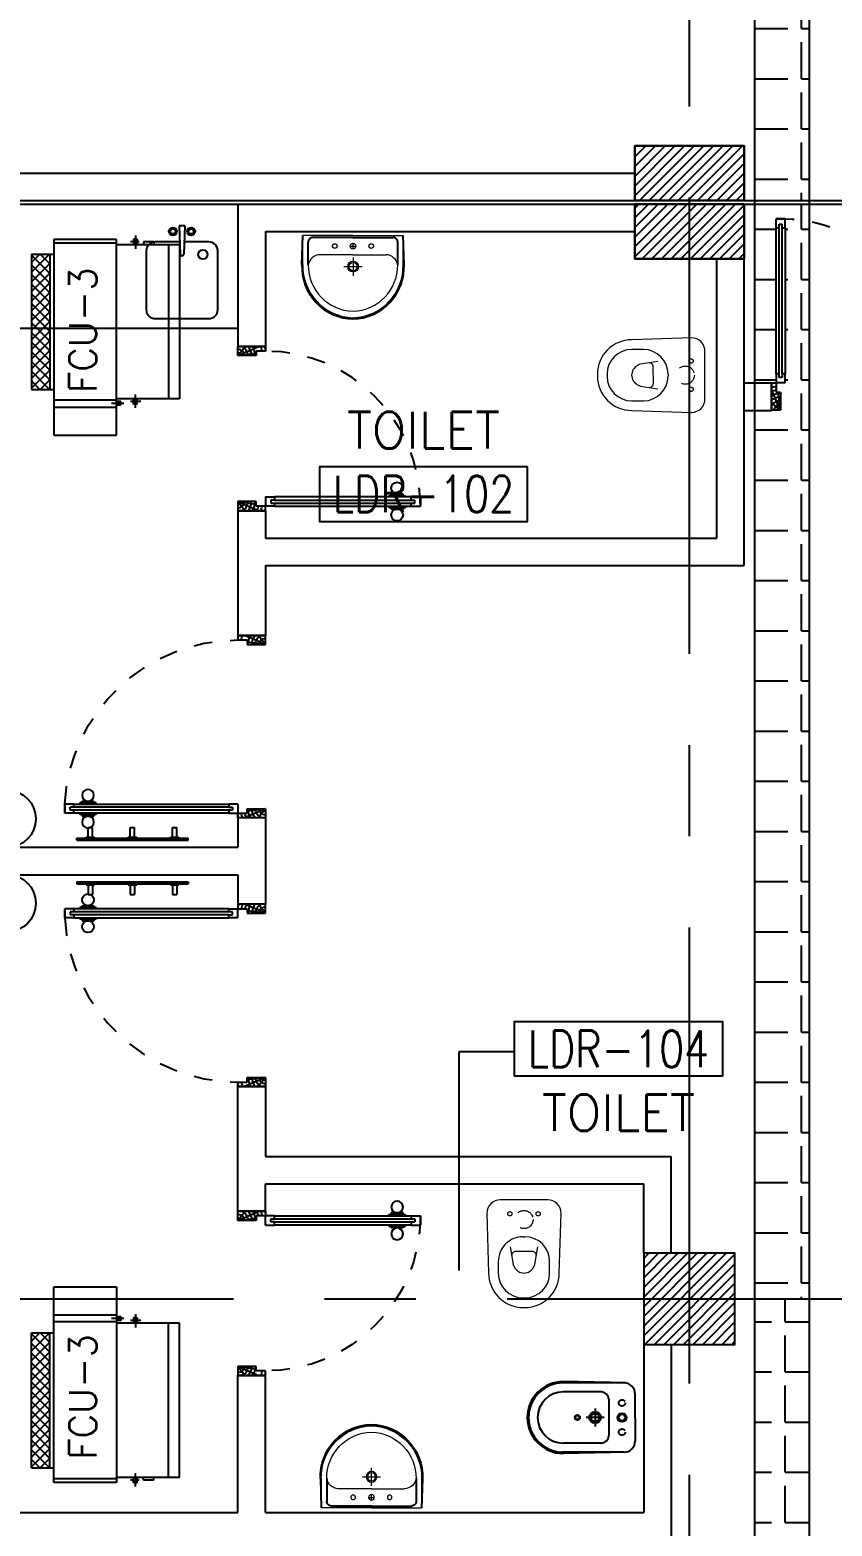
# Model space of a CAD drawing. Extents: x -0.4 to 91.9, y -1.1 to 78.4.
# Drawn here: x 13.73 to 18.13, y 26.1 to 34.3 of the extents above; entities that cross this region are included whole.
import ezdxf
from ezdxf.enums import TextEntityAlignment as Align

# ---------------------------------------------------------------- set-up
doc = ezdxf.new("R2010")
doc.units = 0
doc.header["$MEASUREMENT"] = 0
for name, pattern in [('CENTERX2', [4, 2.5, -0.5, 0.5, -0.5]), ('DASHED', [0.75, 0.5, -0.25]), ('HIDDEN', [0.375, 0.25, -0.125]), ('HIDDEN2', [0.1875, 0.125, -0.0625])]:
    doc.linetypes.add(name, pattern=pattern)
doc.layers.get('0').update_dxf_attribs({"color": 11, "linetype": 'CONTINUOUS'})
for name, color, linetype in [('AXES', 11, 'CENTERX2'), ('COL', 11, 'CONTINUOUS'), ('DOOR', 11, 'CONTINUOUS'), ('E-SOCKETS', 4, 'CONTINUOUS'), ('E-TRAY', 2, 'CONTINUOUS'), ('FCU', 7, 'CONTINUOUS'), ('FIX', 11, 'CONTINUOUS'), ('HAT', 11, 'CONTINUOUS'), ('ME-FIX', 11, 'CONTINUOUS'), ('NON-MEDICAL', 11, 'CONTINUOUS'), ('RM-BOX', 11, 'CONTINUOUS'), ('RM-NAME', 11, 'CONTINUOUS'), ('RM-NO', 11, 'CONTINUOUS'), ('TEXTN', 2, 'CONTINUOUS'), ('WALL', 11, 'CONTINUOUS')]:
    doc.layers.add(name, color=color, linetype=linetype)
doc.styles.add('ROMANS', font='ROMANS.shx', dxfattribs={"width": 0.6})
pattern_1 = [(0, (-275968.1855, -57293.01293), (0, 0.275), [0.2, -0.075]), (90, (-275968.1855, -57293.01293), (-0.275, 2e-17), [0.2, -0.075])]

# ---------------------------------------------------------------- blocks, each defined once
blk = doc.blocks.new('*X70')
at = {"color": 0}
for p, q in [((31339.2, 139897.8), (31791.2, 140349.7)), ((31339.2, 139950.8), (31738.1, 140349.7)), ((31339.2, 140003.9), (31685.1, 140349.7)), ((31339.2, 140056.9), (31632.1, 140349.7)), ((31339.2, 140109.9), (31579, 140349.7)), ((31339.2, 140163), (31526, 140349.7)), ((31339.2, 140216), (31473, 140349.7)), ((31339.2, 140269), (31419.9, 140349.7)), ((31339.2, 140322.1), (31366.9, 140349.7)), ((31344.2, 139849.7), (31839.2, 140344.8)), ((31397.2, 139849.7), (31839.2, 140291.7)), ((31450.3, 139849.7), (31839.2, 140238.7)), ((31503.3, 139849.7), (31839.2, 140185.7)), ((31556.3, 139849.7), (31839.2, 140132.6)), ((31609.4, 139849.7), (31839.2, 140079.6)), ((31662.4, 139849.7), (31839.2, 140026.6)), ((31715.4, 139849.7), (31839.2, 139973.5)), ((31768.5, 139849.7), (31839.2, 139920.5)), ((31821.5, 139849.7), (31839.2, 139867.5))]:
    blk.add_line(p, q, dxfattribs=at)
blk = doc.blocks.new('COL50')
at = {"layer": 'COL'}
blk.add_lwpolyline([(-250, 250), (-250, -250), (250, -250), (250, 250)], close=True, dxfattribs=at)
blk = doc.blocks.new('RM1')
at = {"layer": 'RM-BOX'}
blk.add_lwpolyline([(569.9, -200), (-569.9, -200), (-569.9, -500), (569.9, -500)], close=True, dxfattribs=at)
at = {"layer": 'RM-NAME', "style": 'ROMANS'}
for tag, p in [('ROOMNAME1', (0, 323.8)), ('ROOMNAME2', (0, 0))]:
    blk.add_attdef(tag, text='', height=200, dxfattribs=at).set_placement(p, align=Align.MIDDLE)
at = {"layer": 'RM-NO', "style": 'ROMANS', "width": 0.8}
blk.add_attdef('ROOMNO', text='', height=200, dxfattribs=at).set_placement((0, -350), align=Align.MIDDLE)
blk = doc.blocks.new('DOOR90')
at = {"layer": 'DOOR', "color": 0, "linetype": 'ByBlock'}
for p, q in [((-150, 0), (-150, -25)), ((-150, 0), (0, 0)), ((0, -50), (0, 0)), ((-1000, -25), (-1000, -75)), ((-1000, -75), (-1000, -25)), ((-950, -25), (-1000, -25)), ((-950, -75), (-1000, -75)), ((-970, -42), (-970, -58)), ((-950, -42), (-970, -42)), ((-950, -58), (-970, -58)), ((-950, -25), (-950, -42)), ((-950, -58), (-950, -75)), ((-917.6, -25), (-917.6, -17.8)), ((-827.6, -17.8), (-917.6, -17.8)), ((-917.6, -75), (-917.6, -82.2)), ((-905, -17.8), (-905, -8.8)), ((-905, -8.8), (-840.2, -8.8)), ((-905, -17.8), (-840.2, -17.8)), ((-840.2, -17.8), (-840.2, -8.8)), ((-827.6, -25), (-827.6, -17.8)), ((-827.6, -75), (-827.6, -82.2)), ((-200, -42), (-200, -25)), ((-200, -25), (-150, -25)), ((-180, -42), (-200, -42)), ((-200, -75), (-200, -58)), ((-200, -58), (-180, -58)), ((-150, -75), (-200, -75)), ((-180, -58), (-180, -42)), ((-150, -75), (-150, -25)), ((-150, -25), (-100, -25)), ((-100, -25), (-100, -50)), ((-100, -50), (0, -50)), ((-827.6, -82.2), (-917.6, -82.2)), ((-905, -82.2), (-905, -91.2)), ((-905, -82.2), (-840.2, -82.2)), ((-905, -91.2), (-840.2, -91.2)), ((-840.2, -82.2), (-840.2, -91.2)), ((-150, -900), (-150, -875)), ((-150, -875), (-100, -875)), ((0, -900), (-150, -900)), ((-150, -900), (0, -900)), ((-100, -850), (0, -850)), ((-100, -875), (-100, -850)), ((0, -850), (0, -900))]:
    blk.add_line(p, q, dxfattribs=at)
at = {"layer": 'DOOR', "color": 9, "linetype": 'ByBlock'}
for p, q in [((0, -50), (-113.7, 0)), ((0, -50), (-40.1, 0)), ((0, -50), (-100, -36.6)), ((0, -850), (-113.7, -900)), ((0, -850), (-100, -863.4)), ((0, -850), (-40.1, -900))]:
    blk.add_line(p, q, dxfattribs=at)
at = {"layer": 'DOOR', "linetype": 'ByBlock'}
for p, q in [((-200, -25), (-950, -25)), ((-200, -42), (-950, -42)), ((-200, -58), (-950, -58)), ((-950, -75), (-200, -75))]:
    blk.add_line(p, q, dxfattribs=at)
at = {"layer": 'DOOR', "color": 0, "linetype": 'ByBlock'}
for centre in [(-872.6, 23.5), (-872.6, -123.5)]:
    blk.add_circle(centre, 32.4, dxfattribs=at)
at = {"layer": 'DOOR', "color": 9, "linetype": 'ByBlock'}
for centre, radius, start, end in [((0, -50), 154.4, 161.10529, 166.28577), ((0, -50), 134.4, 158.15985, 169.28002), ((0, -50), 94.4, 148.01819, 180), ((0, -50), 74.4, 137.77643, 180), ((0, -50), 114.4, 154.08384, 167.37743), ((0, -50), 54.4, 113.20738, 180), ((0, -50), 34.4, 90, 180), ((0, -50), 14.4, 90, 180), ((0, -850), 154.4, 193.71423, 198.89471), ((0, -850), 134.4, 190.71998, 201.84015), ((0, -850), 94.4, 180, 211.98181), ((0, -850), 74.4, 180, 222.22357), ((0, -850), 54.4, 180, 246.79262), ((0, -850), 34.4, 180, 270), ((0, -850), 14.4, 180, 270)]:
    blk.add_arc(centre, radius, start, end, dxfattribs=at)
at = {"layer": 'DOOR', "linetype": 'HIDDEN', "ltscale": 0.5}
blk.add_arc((-150, -25), 850, 180, 270, dxfattribs=at)
blk = doc.blocks.new('C5')
at = {"layer": 'HAT', "linetype": 'ByBlock'}
h = blk.add_hatch(dxfattribs=at)
h.set_pattern_fill('ANSI31', color=256, scale=300, style=0)
h.set_pattern_definition([(45, (-223356.182, -51411.005), (-26.516504, 26.516504), [])])
h.paths.add_polyline_path([(300, 300), (0, 300), (0, 0), (300, 0)])
h.paths.add_polyline_path([(600, 300), (300, 300), (300, 0), (600, 0)])
at = {"layer": 'COL'}
blk.add_lwpolyline([(600, 300), (0, 300), (0, 0), (600, 0)], close=True, dxfattribs=at)
blk = doc.blocks.new('WC1')
at = {"layer": 'FIX', "lineweight": 20}
for p, q in [((-210, 203.8), (-538, 193.8)), ((-475, 140.8), (-538, 140.8)), ((-727, 4.8), (-727, -4.8)), ((-674, 4.8), (-674, -4.8)), ((-533.7, 24.2), (-539.5, 0)), ((-539.5, 0), (-533.7, -24.2)), ((-394.8, 75.7), (-490.4, 60.1)), ((-339, 4.8), (-339, -4.8)), ((-490.4, -60.1), (-394.8, -75.7)), ((-538, -140.8), (-475, -140.8)), ((-538, -193.8), (-210, -203.8))]:
    blk.add_line(p, q, dxfattribs=at)
at = {"layer": 'FIX', "linetype": 'Continuous', "lineweight": 20}
blk.add_line((-420.1, -47.3), (-420.4, 44.6), dxfattribs=at)
at = {"layer": 'FIX', "lineweight": 20}
blk.add_lwpolyline([(-213.2, -203.8), (-210, -203.8, 0.414214), (-137, -130.8), (-137, 0), (-137, 130.8, 0.414214), (-210, 203.8)], format="xyb", dxfattribs=at)
at = {"layer": 'FIX', "linetype": 'HIDDEN', "lineweight": 20, "ltscale": 0.05}
for centre in [(-213.2, 77.5), (-213.2, -77.5)]:
    blk.add_circle(centre, 11.6, dxfattribs=at)
at = {"layer": 'FIX', "linetype": 'HIDDEN2', "lineweight": 20, "ltscale": 0.3}
blk.add_circle((-245, 0), 49.8, dxfattribs=at)
at = {"layer": 'FIX', "lineweight": 20}
for centre, radius, start, end in [((-538, 4.8), 189, 90, 180), ((-538, 4.8), 136, 90, 180), ((-475, 4.8), 136, 360, 90), ((-473, -6.9), 68.2, 128.92417, 152.84682), ((-464.4, -17.6), 82, 108.49595, 128.92417), ((-538, -4.8), 189, 180, 270), ((-538, -4.8), 136, 180, 270), ((-473, 6.9), 68.2, 207.15318, 231.07583), ((-464.4, 17.6), 82, 231.07583, 251.50405), ((-475, -4.8), 136, 270, 0)]:
    blk.add_arc(centre, radius, start, end, dxfattribs=at)
at = {"layer": 'FIX', "linetype": 'Continuous', "lineweight": 20}
for centre, start, end in [((-442.7, 45.5), 357.66621, 91.61215), ((-442.4, -45.6), 268.38785, 2.33379)]:
    blk.add_arc(centre, 22.3, start, end, dxfattribs=at)
blk = doc.blocks.new('BIDET1')
at = {"layer": 'FIX'}
for p, q in [((-88, 190), (-427.7, 190)), ((-210, 140), (-420, 140)), ((-170, 100), (-170, -100)), ((-25, -2.7), (-25, 128.1)), ((-616.7, 2.1), (-616.7, -2.7)), ((-352, 1.5), (-352, 1.5)), ((-350.1, 5.3), (-350.1, 5.3)), ((-348.2, 1.5), (-348.2, 1.5)), ((-346.3, 5.3), (-346.3, 5.3)), ((-344.4, 9.1), (-344.4, 9.1)), ((-344.4, 1.5), (-344.4, 1.5)), ((-342.4, 5.3), (-342.4, 5.3)), ((-340.5, 9.1), (-340.5, 9.1)), ((-340.5, 1.5), (-340.5, 1.5)), ((-338.6, 5.3), (-338.6, 5.3)), ((-336.7, 1.5), (-336.7, 1.5)), ((-334.8, 5.3), (-334.8, 5.3)), ((-332.9, 1.5), (-332.9, 1.5)), ((-616.7, -7.6), (-616.7, -2.7)), ((-350.1, -2.3), (-350.1, -2.3)), ((-348.2, -6.2), (-348.2, -6.2)), ((-346.3, -2.3), (-346.3, -2.3)), ((-346.3, -10), (-346.3, -10)), ((-344.4, -6.2), (-344.4, -6.2)), ((-342.4, -2.3), (-342.4, -2.3)), ((-342.4, -10), (-342.4, -10)), ((-340.5, -6.2), (-340.5, -6.2)), ((-338.6, -2.3), (-338.6, -2.3)), ((-338.6, -10), (-338.6, -10)), ((-336.7, -6.2), (-336.7, -6.2)), ((-334.8, -2.3), (-334.8, -2.3)), ((-332.9, -6.2), (-332.9, -6.2)), ((-331, -2.3), (-331, -2.3)), ((-25, -2.7), (-25, -133.6)), ((-210, -140), (-420, -140)), ((-88, -190), (-427.7, -190))]:
    blk.add_line(p, q, dxfattribs=at)
at = {"layer": 'FIX', "linetype": 'ByBlock', "ltscale": 0.3}
for p, q in [((-75, 190), (-420, 196.7)), ((-75, -190), (-420, -196.7))]:
    blk.add_line(p, q, dxfattribs=at)
at = {"layer": 'FIX', "linetype": 'DASHED', "ltscale": 0.05}
for p, q in [((-196.1, 0), (-293.9, 0)), ((-245, 48.9), (-245, -48.9))]:
    blk.add_line(p, q, dxfattribs=at)
at = {"layer": 'FIX', "linetype": 'HIDDEN', "ltscale": 0.05}
for centre in [(-97.5, 80), (-97.5, -80)]:
    blk.add_circle(centre, 17.5, dxfattribs=at)
at = {"layer": 'FIX'}
for centre, radius in [((-342, 0), 13.8), ((-342, 0), 11), ((-245, 0), 31.7), ((-245, 0), 22.5), ((-97.5, 0), 24.5), ((-97.5, 0), 17.5)]:
    blk.add_circle(centre, radius, dxfattribs=at)
at = {"layer": 'FIX', "linetype": 'ByBlock', "ltscale": 0.3}
blk.add_arc((-420, 0), 196.7, 90, 270, dxfattribs=at)
at = {"layer": 'FIX'}
for centre, radius, start, end in [((-420, 0), 190, 90, 270), ((-87.1, 127.9), 62.1, 0.14634, 90.8397), ((-420, 0), 140, 90, 270), ((-210, 100), 40, 0, 90), ((-210, -100), 40, 270, 0), ((-87.1, -127.9), 62.1, 269.1603, 359.85366)]:
    blk.add_arc(centre, radius, start, end, dxfattribs=at)
blk = doc.blocks.new('LAV1')
at = {"layer": 'FIX', "linetype": 'DASHED', "lineweight": 20, "ltscale": 0.05}
for p, q in [((-0.5, 170), (-0.5, 270)), ((-0.5, 170), (-0.5, 270)), ((49.5, 220), (-50.5, 220))]:
    blk.add_line(p, q, dxfattribs=at)
at = {"layer": 'FIX', "linetype": 'ByBlock', "ltscale": 0.3}
for p, q in [((-280, 210), (-275, 50)), ((-245, 210), (-245, 85)), ((245, 210), (245, 85)), ((280, 210), (275, 50)), ((0, 60), (-220.2, 60)), ((0, 60), (220.2, 60))]:
    blk.add_line(p, q, dxfattribs=at)
at = {"layer": 'FIX', "linetype": 'Continuous', "lineweight": 20}
for p, q in [((-275, 210), (-275, 50)), ((275, 210), (275, 50)), ((0, 155), (-181.4, 155)), ((0, 155), (181.4, 155)), ((0, 50), (-275, 50)), ((0, 50), (-252.5, 50)), ((0, 50), (252.5, 50)), ((0, 50), (275, 50))]:
    blk.add_line(p, q, dxfattribs=at)
at = {"layer": 'FIX', "lineweight": 20}
for p, q in [((15.6, 107.5), (-15.5, 107.5)), ((0, 92), (0, 123))]:
    blk.add_line(p, q, dxfattribs=at)
for centre, radius in [((-0.5, 220), 29.5), ((-0.5, 220), 22.5), ((0, 107.5), 15.5)]:
    blk.add_circle(centre, radius, dxfattribs=at)
at = {"layer": 'FIX', "linetype": 'HIDDEN', "lineweight": 20, "ltscale": 0.05}
for centre in [(-100, 107.5), (100, 107.5)]:
    blk.add_circle(centre, 12.4, dxfattribs=at)
at = {"layer": 'FIX', "linetype": 'ByBlock', "ltscale": 0.3}
for centre, radius, start, end in [((6.9, 220), 287, 91.37765, 182.00641), ((-6.9, 220), 287, 357.99359, 88.62235), ((-220.1, 84.9), 24.9, 179.70214, 269.94861), ((220.1, 84.9), 24.9, 270.05139, 0.29786)]:
    blk.add_arc(centre, radius, start, end, dxfattribs=at)
at = {"layer": 'FIX', "linetype": 'Continuous', "lineweight": 20}
for centre, radius, start, end in [((8.4, 216.7), 283.4, 91.6988, 181.35097), ((-8.4, 216.7), 283.4, 358.64903, 88.3012), ((7.6, 212.5), 252.7, 91.73281, 180.48842), ((-7.6, 212.5), 252.7, 359.51158, 88.26719), ((-179.2, 221.8), 66.9, 190.20056, 268.07863), ((179.2, 221.8), 66.9, 271.92137, 349.79944)]:
    blk.add_arc(centre, radius, start, end, dxfattribs=at)
blk = doc.blocks.new('DOOR-10')
at = {"layer": 'DOOR', "color": 0, "linetype": 'ByBlock'}
for p, q in [((-25.7, 1100), (-75.7, 1100)), ((-75.7, 1100), (-25.7, 1100)), ((-75.7, 1050), (-75.7, 1100)), ((-42.7, 1070), (-58.7, 1070)), ((-58.7, 1050), (-58.7, 1070)), ((-42.7, 1050), (-42.7, 1070)), ((-25.7, 1050), (-25.7, 1100)), ((-82.9, 1005), (-91.9, 1005)), ((-91.9, 1005), (-91.9, 940.2)), ((-75.7, 1017.6), (-82.9, 1017.6)), ((-82.9, 927.6), (-82.9, 1017.6)), ((-82.9, 1005), (-82.9, 940.2)), ((-58.7, 1050), (-75.7, 1050)), ((-25.7, 1050), (-42.7, 1050)), ((-25.7, 1017.6), (-18.5, 1017.6)), ((-18.5, 927.6), (-18.5, 1017.6)), ((-18.5, 1005), (-9.5, 1005)), ((-18.5, 1005), (-18.5, 940.2)), ((-9.5, 1005), (-9.5, 940.2)), ((-82.9, 940.2), (-91.9, 940.2)), ((-75.7, 927.6), (-82.9, 927.6)), ((-25.7, 927.6), (-18.5, 927.6)), ((-18.5, 940.2), (-9.5, 940.2)), ((-75.7, 200), (-58.7, 200)), ((-75.7, 150), (-75.7, 200)), ((-58.7, 200), (-58.7, 180)), ((-58.7, 180), (-42.7, 180)), ((-42.7, 200), (-25.7, 200)), ((-42.7, 180), (-42.7, 200)), ((-25.7, 200), (-25.7, 150)), ((-1000.7, 0), (-1000.7, 150)), ((-1000.7, 150), (-975.7, 150)), ((-1000.7, 150), (-1000.7, 0)), ((-975.7, 150), (-975.7, 100)), ((-975.7, 100), (-950.7, 100)), ((-950.7, 100), (-950.7, 0)), ((-75.7, 150), (-25.7, 150)), ((-50.7, 100), (-50.7, 0)), ((-25.7, 100), (-50.7, 100)), ((-0.7, 150), (-25.7, 150)), ((-25.7, 150), (-25.7, 100)), ((-950.7, 0), (-1000.7, 0)), ((-50.7, 0), (-0.7, 0))]:
    blk.add_line(p, q, dxfattribs=at)
at = {"layer": 'DOOR', "linetype": 'ByBlock'}
for p, q in [((-75.7, 1050), (-75.7, 200)), ((-58.7, 200), (-58.7, 1050)), ((-42.7, 200), (-42.7, 1050)), ((-25.7, 200), (-25.7, 1050))]:
    blk.add_line(p, q, dxfattribs=at)
at = {"layer": 'DOOR', "color": 9, "linetype": 'ByBlock'}
for p, q in [((-950.7, 0), (-1000.7, 113.7)), ((-950.7, 0), (-964.1, 100)), ((-50.7, 0), (-0.7, 113.7)), ((-50.7, 0), (-37.3, 100)), ((-0.7, 0), (-0.7, 150)), ((-950.7, 0), (-1000.7, 40.1)), ((-50.7, 0), (-0.7, 40.1))]:
    blk.add_line(p, q, dxfattribs=at)
at = {"layer": 'DOOR', "color": 0, "linetype": 'ByBlock'}
for centre in [(-124.2, 972.6), (22.8, 972.6)]:
    blk.add_circle(centre, 32.4, dxfattribs=at)
at = {"layer": 'DOOR', "linetype": 'HIDDEN', "ltscale": 0.5}
blk.add_arc((-23.4, 149.1), 952.3, 93.14816, 179.94816, dxfattribs=at)
at = {"layer": 'DOOR', "color": 9, "linetype": 'ByBlock'}
for centre, radius, start, end in [((-950.7, 0), 154.4, 103.71423, 108.89471), ((-950.7, 0), 134.4, 100.71998, 111.84015), ((-950.7, 0), 94.4, 90, 121.98181), ((-50.7, 0), 94.4, 58.01819, 90), ((-50.7, 0), 134.4, 68.15985, 79.28002), ((-50.7, 0), 114.4, 64.08384, 77.37743), ((-50.7, 0), 154.4, 71.10529, 76.28577), ((-950.7, 0), 74.4, 90, 132.22357), ((-950.7, 0), 54.4, 90, 156.79262), ((-950.7, 0), 34.4, 90, 180), ((-950.7, 0), 14.4, 90, 180), ((-50.7, 0), 74.4, 47.77643, 90), ((-50.7, 0), 54.4, 23.20738, 90), ((-50.7, 0), 34.4, 0, 90), ((-50.7, 0), 14.4, 0, 90)]:
    blk.add_arc(centre, radius, start, end, dxfattribs=at)
blk = doc.blocks.new('A$C272A55A0')
at = {"layer": 'DOOR', "color": 0, "linetype": 'ByBlock'}
for p, q in [((0, 900.4), (0, 1050.4)), ((50, 1050.4), (0, 1050.4)), ((50, 950.4), (50, 1050.4)), ((1750, 950.4), (1750, 1050.4)), ((1750, 1050.4), (1800, 1050.4)), ((1800, 1050.4), (1800, 900.4)), ((25, 950.4), (50, 950.4)), ((25, 900.4), (25, 950.4)), ((1775, 950.4), (1750, 950.4)), ((1775, 900.4), (1775, 950.4)), ((0, 900.4), (25, 900.4)), ((75, 900.4), (25, 900.4)), ((25, 850.4), (25, 900.4)), ((42, 850.4), (25, 850.4)), ((58, 870.4), (42, 870.4)), ((42, 870.4), (42, 850.4)), ((58, 850.4), (58, 870.4)), ((75, 850.4), (58, 850.4)), ((75, 900.4), (75, 850.4)), ((1725, 900.4), (1775, 900.4)), ((1725, 900.4), (1725, 850.4)), ((1725, 850.4), (1742, 850.4)), ((1742, 870.4), (1758, 870.4)), ((1742, 850.4), (1742, 870.4)), ((1758, 870.4), (1758, 850.4)), ((1758, 850.4), (1775, 850.4)), ((1800, 900.4), (1775, 900.4)), ((1775, 850.4), (1775, 900.4)), ((1725, 172.7), (1717.8, 172.7)), ((1717.8, 172.7), (1717.8, 82.7)), ((1775, 172.7), (1782.2, 172.7)), ((1782.2, 172.7), (1782.2, 82.7)), ((1717.8, 160.1), (1708.8, 160.1)), ((1708.8, 95.3), (1708.8, 160.1)), ((1717.8, 95.3), (1708.8, 95.3)), ((1717.8, 95.3), (1717.8, 160.1)), ((1725, 82.7), (1717.8, 82.7)), ((1775, 82.7), (1782.2, 82.7)), ((1782.2, 160.1), (1791.2, 160.1)), ((1782.2, 95.3), (1782.2, 160.1)), ((1782.2, 95.3), (1791.2, 95.3)), ((1791.2, 95.3), (1791.2, 160.1)), ((25, 50.4), (42, 50.4)), ((25, 50.4), (25, 0.4)), ((25, 0.4), (75, 0.4)), ((75, 0.4), (25, 0.4)), ((42, 50.4), (42, 30.4)), ((42, 30.4), (58, 30.4)), ((58, 50.4), (75, 50.4)), ((58, 50.4), (58, 30.4)), ((75, 50.4), (75, 0.4)), ((1742, 50.4), (1725, 50.4)), ((1725, 50.4), (1725, 0.4)), ((1775, 0.4), (1725, 0.4)), ((1725, 0.4), (1775, 0.4)), ((1742, 50.4), (1742, 30.4)), ((1758, 30.4), (1742, 30.4)), ((1775, 50.4), (1758, 50.4)), ((1758, 50.4), (1758, 30.4)), ((1775, 50.4), (1775, 0.4))]:
    blk.add_line(p, q, dxfattribs=at)
at = {"layer": 'DOOR', "color": 9, "linetype": 'ByBlock'}
for p, q in [((50, 1050.4), (0, 1010.2)), ((50, 1050.4), (0, 936.6)), ((50, 1050.4), (36.6, 950.4)), ((1750, 1050.4), (1800, 1010.2)), ((1750, 1050.4), (1800, 936.6)), ((1750, 1050.4), (1763.4, 950.4))]:
    blk.add_line(p, q, dxfattribs=at)
at = {"layer": 'DOOR', "linetype": 'ByBlock'}
for p, q in [((25, 850.4), (25, 50.4)), ((42, 850.4), (42, 50.4)), ((58, 850.4), (58, 50.4)), ((75, 50.4), (75, 850.4)), ((1725, 50.4), (1725, 850.4)), ((1742, 850.4), (1742, 50.4)), ((1758, 850.4), (1758, 50.4)), ((1775, 850.4), (1775, 50.4))]:
    blk.add_line(p, q, dxfattribs=at)
at = {"layer": 'DOOR', "color": 0, "linetype": 'ByBlock'}
for centre in [(1676.5, 127.7), (1823.5, 127.7)]:
    blk.add_circle(centre, 32.4, dxfattribs=at)
at = {"layer": 'DOOR', "color": 9, "linetype": 'ByBlock'}
for centre, radius, start, end in [((50, 1050.4), 54.4, 203.20738, 270), ((50, 1050.4), 74.4, 227.77643, 270), ((50, 1050.4), 34.4, 180, 270), ((50, 1050.4), 14.4, 180, 270), ((1750, 1050.4), 14.4, 270, 0), ((1750, 1050.4), 34.4, 270, 0), ((1750, 1050.4), 54.4, 270, 336.79262), ((1750, 1050.4), 74.4, 270, 312.22357), ((50, 1050.4), 94.4, 238.01819, 270), ((50, 1050.4), 114.4, 244.08384, 257.37743), ((50, 1050.4), 134.4, 248.15985, 259.28002), ((50, 1050.4), 154.4, 251.10529, 256.28577), ((1750, 1050.4), 94.4, 270, 301.98181), ((1750, 1050.4), 114.4, 282.62257, 295.91616), ((1750, 1050.4), 134.4, 280.71998, 291.84015), ((1750, 1050.4), 154.4, 283.71423, 288.89471)]:
    blk.add_arc(centre, radius, start, end, dxfattribs=at)
at = {"layer": 'DOOR', "linetype": 'HIDDEN', "ltscale": 0.5}
for centre, start, end in [((50, 851.4), 268.31738, 3.29648), ((1750, 851.4), 176.70352, 271.68262)]:
    blk.add_arc(centre, 851.4, start, end, dxfattribs=at)
at = {"layer": 'WALL', "linetype": 'ByBlock'}
blk.add_line((1800, 900.4), (1800, 1050.4), dxfattribs=at)
blk = doc.blocks.new('*X190')
at = {"color": 0}
for p, q in [((16890.5, -2466.6), (16943.5, -2413.6)), ((16890.5, -2519.6), (16990.5, -2419.6)), ((16990.5, -2512.5), (16891.6, -2413.6)), ((16990.5, -2459.4), (16944.6, -2413.6)), ((16990.5, -2565.5), (16890.5, -2465.5)), ((16890.5, -2572.6), (16990.5, -2472.6)), ((16990.5, -2618.5), (16890.5, -2518.5)), ((16890.5, -2625.7), (16990.5, -2525.7)), ((16990.5, -2671.6), (16890.5, -2571.6)), ((16890.5, -2678.7), (16990.5, -2578.7)), ((16990.5, -2724.6), (16890.5, -2624.6)), ((16890.5, -2731.7), (16990.5, -2631.7)), ((16990.5, -2777.6), (16890.5, -2677.6)), ((16890.5, -2784.8), (16990.5, -2684.8)), ((16990.5, -2830.7), (16890.5, -2730.7)), ((16890.5, -2837.8), (16990.5, -2737.8)), ((16990.5, -2883.7), (16890.5, -2783.7)), ((16890.5, -2890.8), (16990.5, -2790.8)), ((16990.5, -2936.7), (16890.5, -2836.7)), ((16890.5, -2943.9), (16990.5, -2843.9)), ((16990.5, -2989.8), (16890.5, -2889.8)), ((16890.5, -2996.9), (16990.5, -2896.9)), ((16990.5, -3042.8), (16890.5, -2942.8)), ((16890.5, -3049.9), (16990.5, -2949.9)), ((16990.5, -3095.8), (16890.5, -2995.8)), ((16890.5, -3103), (16990.5, -3003)), ((16990.5, -3148.9), (16890.5, -3048.9)), ((16943.5, -3154.9), (16890.5, -3101.9)), ((16891.5, -3154.9), (16990.5, -3056)), ((16944.6, -3154.9), (16990.5, -3109))]:
    blk.add_line(p, q, dxfattribs=at)
blk = doc.blocks.new('WHE06')
at = {"color": 2}
for p, q in [((689, 621.5), (346.1, 621.5)), ((346.1, 621.5), (346.1, 469.1)), ((689, 469.1), (689, 621.5)), ((60.3, -422.2), (60.3, 422.2)), ((212.3, 437.2), (269.1, 437.2)), ((232.1, 452.2), (232.1, 422.2)), ((232.1, 452.2), (252.1, 452.2)), ((242.1, 472.2), (242.1, 399.5)), ((252.1, 452.2), (252.1, 422.2)), ((305, 447.6), (373.3, 447.6)), ((321.1, 457.6), (321.1, 437.6)), ((321.1, 457.6), (346.1, 457.6)), ((321.1, 437.6), (346.1, 437.6)), ((346.1, 430.4), (689, 430.4)), ((811.2, 370.7), (689, 370.7)), ((711.2, -370.7), (711.2, 370.7)), ((811.2, -370.7), (811.2, 370.7)), ((242.1, -472.2), (242.1, -399.5)), ((811.2, -370.7), (689, -370.7)), ((141.6, -437.2), (141.6, -422.2)), ((141.6, -437.2), (196.6, -437.2)), ((196.6, -437.2), (196.6, -422.2)), ((221.4, -437.2), (269.1, -437.2)), ((232.1, -452.2), (232.1, -422.2)), ((232.1, -452.2), (252.1, -452.2)), ((252.1, -452.2), (252.1, -422.2)), ((346.1, -430.4), (689, -430.4))]:
    blk.add_line(p, q, dxfattribs=at)
at = {"color": 6}
for p, q in [((0, -422.2), (0, 422.2)), ((0, 422.2), (346.1, 422.2)), ((346.1, 469.1), (346.1, -450.8)), ((689, 469.1), (346.1, 469.1)), ((689, -450.8), (689, 469.1)), ((0, -422.2), (346.1, -422.2)), ((346.1, -450.8), (689, -450.8))]:
    blk.add_line(p, q, dxfattribs=at)
at = {"color": 2}
blk.add_blockref('*X190', (-16179.3, 2784.3), dxfattribs=at)

msp = doc.modelspace()

# ---------------------------------------------------------------- hatches: boundary and pattern name
at = {"layer": 'HAT', "linetype": 'ByBlock'}
h = msp.add_hatch(dxfattribs=at)
h.set_pattern_fill('ANGLE', color=256, style=0)
h.set_pattern_definition(pattern_1)
h.paths.add_polyline_path([(28.0862, 34.6006), (28.15, 34.5368), (28.15, 34.9644), (28.0862, 34.9006), (24.55, 34.9006), (24.55, 34.6006)])
h.paths.add_polyline_path([(24.55, 34.6006), (24.55, 34.9006), (18.0134, 34.9006), (17.7072, 34.5944), (17.7072, 33.37), (18.0072, 33.37), (18.0072, 34.4701), (18.1377, 34.6006)])
h = msp.add_hatch(dxfattribs=at)
h.set_pattern_fill('ANSI31', color=256, scale=0.3, style=0)
h.set_pattern_definition([(45, (-206.306182, -18.361005), (-0.026516504, 0.026516504), [])])
h.paths.add_polyline_path([(17.35, 33.35), (17.05, 33.35), (17.05, 33.05), (17.35, 33.05)])
h.paths.add_polyline_path([(17.65, 33.35), (17.35, 33.35), (17.35, 33.05), (17.65, 33.05)])
h = msp.add_hatch(dxfattribs=at)
h.set_pattern_fill('ANGLE', color=256, style=0)
h.set_pattern_definition(pattern_1)
h.paths.add_polyline_path([(17.7072, 27.35), (18.0072, 27.35), (18.0072, 33.2557, 0.039097), (17.875, 33.27), (17.875, 33.22), (17.875, 32.42), (17.875, 32.37), (17.825, 32.37), (17.825, 32.32), (17.85, 32.32), (17.85, 32.22), (17.8, 32.22), (17.8, 32.2199), (17.7072, 32.2199)])
h.paths.add_polyline_path([(17.7072, 32.3699), (17.8, 32.3699), (17.8, 32.37), (17.825, 32.37), (17.825, 32.42), (17.825, 33.22), (17.825, 33.27, -0.053813), (18.0072, 33.2557), (18.0072, 33.35), (17.7072, 33.35)])
h = msp.add_hatch(dxfattribs=at)
h.set_pattern_fill('ANGLE', color=256, style=0)
h.set_pattern_definition([(0, (0, 0), (0, 0.275), [0.2, -0.075]), (90, (0, 0), (-0.275, 2e-17), [0.2, -0.075])])
h.paths.add_polyline_path([(17.7072, 20.15), (18.0072, 20.15), (18.0072, 27.35), (17.7072, 27.35), (17.7072, 23.5103), (17.8263, 23.5103), (17.8263, 23.2103), (17.7072, 23.2103)])

# ---------------------------------------------------------------- linework, layer by layer
at = {"layer": 'AXES'}
for p, q in [((17.35, -1.1143), (17.35, 77.6984)), ((0.7, 33.37), (73.79, 33.37)), ((0.7, 33.35), (73.79, 33.35)), ((0.35, 27.35), (68.39, 27.35))]:
    msp.add_line(p, q, dxfattribs=at)
at = {"layer": 'COL'}
msp.add_lwpolyline([(17.65, 33.35), (17.05, 33.35), (17.05, 33.05), (17.65, 33.05)], close=True, dxfattribs=at)
at = {"layer": 'E-SOCKETS'}
for centre in [(13.6107, 29.9812), (13.6107, 29.5188)]:
    msp.add_circle(centre, 0.1562, dxfattribs=at)
at = {"layer": 'E-TRAY', "color": 4}
for p, q in [((17.7072, 34.5944), (17.7072, 13.3156)), ((18.0072, 34.4701), (18.0072, 13.3156))]:
    msp.add_line(p, q, dxfattribs=at)
at = {"layer": 'ME-FIX'}
for p, q in [((14.5519, 33.2317), (14.5579, 33.0764)), ((14.584, 33.2317), (14.5519, 33.2317)), ((14.584, 33.2317), (14.5779, 33.0764)), ((14.5579, 33.1435), (14.4215, 33.1435)), ((14.7144, 33.1435), (14.5779, 33.1435)), ((14.3716, 33.0936), (14.3716, 32.7725)), ((14.7643, 32.7725), (14.7643, 33.0936)), ((14.4215, 32.7226), (14.7144, 32.7226)), ((13.0552, 32.67), (14.875, 32.67))]:
    msp.add_line(p, q, dxfattribs=at)
for centre, radius in [((14.5182, 33.2006), 0.0217), ((14.5182, 33.2006), 0.014), ((14.6177, 33.2006), 0.0217), ((14.6177, 33.2006), 0.014), ((14.6824, 33.074), 0.0255)]:
    msp.add_circle(centre, radius, dxfattribs=at)
for centre, radius, start, end in [((14.4215, 33.0936), 0.0499, 90, 180), ((14.7144, 33.0936), 0.0499, 0, 90), ((14.5679, 33.0764), 0.00997, 180, 0), ((14.4215, 32.7725), 0.0499, 180, 270), ((14.7144, 32.7725), 0.0499, 270, 0)]:
    msp.add_arc(centre, radius, start, end, dxfattribs=at)
at = {"layer": 'NON-MEDICAL'}
for p, q in [((14.0538, 29.9338), (14.0772, 29.9338)), ((14.0538, 29.8798), (14.0538, 29.9338)), ((14.0772, 29.8798), (14.0772, 29.9338)), ((14.2846, 29.8798), (14.2846, 29.9338)), ((14.2846, 29.9338), (14.308, 29.9338)), ((14.308, 29.8798), (14.308, 29.9338)), ((14.5153, 29.8798), (14.5153, 29.9338)), ((14.5153, 29.9338), (14.5388, 29.9338)), ((14.5388, 29.8798), (14.5388, 29.9338)), ((13.9915, 29.8635), (13.9915, 29.8752)), ((13.9915, 29.8752), (14.6011, 29.8752)), ((13.9915, 29.8635), (14.6011, 29.8635)), ((14.0424, 29.8798), (14.0886, 29.8798)), ((14.0424, 29.8752), (14.0424, 29.8798)), ((14.0886, 29.8752), (14.0886, 29.8798)), ((14.2732, 29.8798), (14.3194, 29.8798)), ((14.2732, 29.8752), (14.2732, 29.8798)), ((14.3194, 29.8752), (14.3194, 29.8798)), ((14.504, 29.8752), (14.504, 29.8798)), ((14.504, 29.8798), (14.5501, 29.8798)), ((14.5501, 29.8752), (14.5501, 29.8798)), ((14.6011, 29.8635), (14.6011, 29.8752)), ((13.9915, 29.6365), (13.9915, 29.6248)), ((13.9915, 29.6365), (14.6011, 29.6365)), ((13.9915, 29.6248), (14.6011, 29.6248)), ((14.0424, 29.6248), (14.0424, 29.6202)), ((14.0424, 29.6202), (14.0886, 29.6202)), ((14.0538, 29.6202), (14.0538, 29.5662)), ((14.0772, 29.6202), (14.0772, 29.5662)), ((14.0886, 29.6248), (14.0886, 29.6202)), ((14.2732, 29.6248), (14.2732, 29.6202)), ((14.2732, 29.6202), (14.3194, 29.6202)), ((14.2846, 29.6202), (14.2846, 29.5662)), ((14.308, 29.6202), (14.308, 29.5662)), ((14.3194, 29.6248), (14.3194, 29.6202)), ((14.504, 29.6248), (14.504, 29.6202)), ((14.504, 29.6202), (14.5501, 29.6202)), ((14.5153, 29.6202), (14.5153, 29.5662)), ((14.5388, 29.6202), (14.5388, 29.5662)), ((14.5501, 29.6248), (14.5501, 29.6202)), ((14.6011, 29.6365), (14.6011, 29.6248)), ((14.0538, 29.5662), (14.0772, 29.5662)), ((14.2846, 29.5662), (14.308, 29.5662)), ((14.5153, 29.5662), (14.5388, 29.5662))]:
    msp.add_line(p, q, dxfattribs=at)
at = {"layer": 'RM-NAME', "color": 5, "linetype": 'ByBlock'}
for p, q in [((16.0875, 27.5051), (16.0875, 28.7053)), ((16.0875, 28.7053), (16.3912, 28.7053))]:
    msp.add_line(p, q, dxfattribs=at)
at = {"layer": 'WALL'}
for p, q in [((11.3, 33.52), (17.05, 33.52)), ((10.4, 33.37), (17.05, 33.37)), ((14.875, 33.35), (17.05, 33.3501)), ((14.875, 33.35), (14.875, 32.57)), ((15.025, 33.2), (17.0484, 33.2001)), ((15.025, 33.2), (15.025, 32.57)), ((17.5, 31.5201), (17.5, 33.0501)), ((17.65, 31.3701), (17.65, 33.0501)), ((14.875, 32.57), (15.025, 32.57)), ((17.65, 32.3699), (17.8, 32.3699)), ((17.65, 32.2199), (17.8, 32.2199)), ((14.875, 31.67), (14.875, 30.9865)), ((14.875, 31.67), (15.025, 31.67)), ((15.025, 31.67), (15.025, 31.52)), ((15.025, 31.52), (17.5, 31.5201)), ((15.025, 31.37), (17.65, 31.3701)), ((15.025, 31.37), (15.025, 30.9865)), ((15.025, 30.9865), (14.875, 30.9865)), ((15.025, 29.9865), (14.875, 29.9865)), ((14.875, 29.9865), (14.875, 29.825)), ((15.025, 29.9865), (15.025, 29.5135)), ((10.4, 29.825), (14.875, 29.825)), ((10.4, 29.675), (14.875, 29.675)), ((14.875, 29.675), (14.875, 29.5135)), ((15.025, 29.5135), (14.875, 29.5135)), ((14.875, 27.83), (14.875, 28.5135)), ((15.025, 28.5135), (14.875, 28.5135)), ((15.025, 28.5135), (15.025, 28.13)), ((15.025, 28.13), (17.25, 28.13)), ((17.25, 27.605), (17.25, 28.13)), ((15.025, 27.98), (17.1, 27.98)), ((15.025, 27.83), (15.025, 27.98)), ((17.1, 27.6), (17.1, 27.98)), ((14.875, 27.83), (15.025, 27.83)), ((17.1, 27.1), (17.1, 26.18)), ((17.25, 27.1), (17.25, 24.585)), ((14.875, 26.18), (14.875, 26.93)), ((14.875, 26.93), (15.025, 26.93)), ((15.025, 26.18), (15.025, 26.93)), ((10.4, 26.18), (14.875, 26.18)), ((15.025, 26.18), (17.1, 26.18)), ((15.025, 26.18), (16.925, 26.18))]:
    msp.add_line(p, q, dxfattribs=at)
at = {"layer": 'WALL', "linetype": 'ByBlock'}
msp.add_line((17.8, 32.2199), (17.8, 32.3699), dxfattribs=at)
at = {"layer": 'WALL', "linetype": 'ByBlock', "ltscale": 0.3}
for points in [[(17.05, 33.67), (17.65, 33.67), (17.65, 33.37), (17.05, 33.37)], [(17.05, 33.3501), (17.65, 33.3501), (17.65, 33.05), (17.05, 33.05)], [(17.6, 27.6), (17.1, 27.6), (17.1, 27.1), (17.6, 27.1)]]:
    msp.add_lwpolyline(points, close=True, dxfattribs=at)
at = {"layer": 'WALL'}
msp.add_arc((17.197, 31.3731), 0.003, 270, 0, dxfattribs=at)

# ---------------------------------------------------------------- block references
at = {"ltscale": 1000, "xscale": 0.001, "yscale": 0.001, "zscale": 0.001, "rotation": 180}
msp.add_blockref('LAV1', (15.5055, 33.2277), dxfattribs=at)
at = {"ltscale": 1000, "xscale": -0.001, "yscale": 0.001, "zscale": 0.001}
msp.add_blockref('LAV1', (15.6065, 26.155), dxfattribs=at)
at = {"layer": 'COL', "linetype": 'ByBlock', "xscale": 0.001, "yscale": 0.001, "zscale": 0.001}
msp.add_blockref('C5', (17.05, 33.37), dxfattribs=at)
at = {"layer": 'COL', "xscale": 0.001, "yscale": 0.001, "zscale": 0.001}
msp.add_blockref('COL50', (17.35, 27.35), dxfattribs=at)
at = {"layer": 'DOOR', "color": 0, "linetype": 'ByBlock', "yscale": 0.001, "zscale": 0.001, "rotation": 180}
for name, p, xscale in [('A$C272A55A0', (17.8, 33.2704), -0.001), ('DOOR90', (14.875, 31.67), 0.001)]:
    msp.add_blockref(name, p, dxfattribs=dict(at, xscale=xscale))
at = {"layer": 'DOOR', "color": 0, "linetype": 'ByBlock', "ltscale": 0.3, "yscale": 0.001, "zscale": 0.001, "rotation": 90}
for p, xscale in [((15.025, 29.9858), -0.001), ((15.025, 29.5142), 0.001)]:
    msp.add_blockref('DOOR-10', p, dxfattribs=dict(at, xscale=xscale))
at = {"layer": 'DOOR', "color": 0, "linetype": 'ByBlock', "xscale": -0.001, "yscale": 0.001, "zscale": 0.001}
msp.add_blockref('DOOR90', (14.875, 27.83), dxfattribs=at)
at = {"layer": 'FCU', "linetype": 'ByBlock', "xscale": 0.0009999871253967285, "yscale": 0.001000002026557922, "zscale": 0.001, "rotation": 180}
msp.add_blockref('WHE06', (14.5542, 32.7057), dxfattribs=at)
at = {"layer": 'FCU', "linetype": 'ByBlock', "xscale": -0.0009999871253967285, "yscale": 0.001000002026557922, "zscale": 0.001}
msp.add_blockref('WHE06', (14.5542, 26.7943), dxfattribs=at)
at = {"layer": 'FIX', "xscale": 0.001, "yscale": 0.001, "zscale": 0.001}
for name, p in [('WC1', (17.5725, 32.4128)), ('BIDET1', (17.078, 26.7))]:
    msp.add_blockref(name, p, dxfattribs=at)
at = {"layer": 'FIX', "xscale": 0.001, "yscale": 0.001, "zscale": 0.001, "rotation": 90}
msp.add_blockref('WC1', (16.443, 28.0298), dxfattribs=at)
at = {"layer": 'HAT', "xscale": 0.001, "yscale": 0.001, "zscale": 0.001}
msp.add_blockref('*X70', (-14.2392, -112.7497), dxfattribs=at)
at = {"layer": 'RM-NAME', "xscale": 0.001, "yscale": 0.001, "zscale": 0.001}
msp.add_blockref('RM1', (15.8923, 32.1111), dxfattribs=at).add_auto_attribs({'ROOMNO': 'LDR-102', 'ROOMNAME2': 'TOILET'})
at = {"layer": 'RM-NAME'}
ref = msp.add_blockref('RM1', (16.9611, 28.3703), dxfattribs=dict(at, xscale=-0.001, yscale=0.001, zscale=0.001, rotation=180))
ref.add_attrib('ROOMNO', 'LDR-104', dxfattribs={"layer": 'RM-NO', "height": 0.2, "style": 'ROMANS', "width": 0.8}).set_placement((16.9611, 28.7203), align=Align.MIDDLE)
ref.add_attrib('ROOMNAME2', 'TOILET', dxfattribs={"height": 0.2, "style": 'ROMANS'}).set_placement((16.9611, 28.3703), align=Align.MIDDLE)

# ---------------------------------------------------------------- texts
at = {"layer": 'TEXTN', "style": 'ROMANS'}
for p in [(14.0991, 32.3161), (14.0991, 26.4696)]:
    msp.add_text('FCU-3', height=0.15, rotation=90, dxfattribs=at).set_placement(p)

doc.saveas('drawing.dxf')
